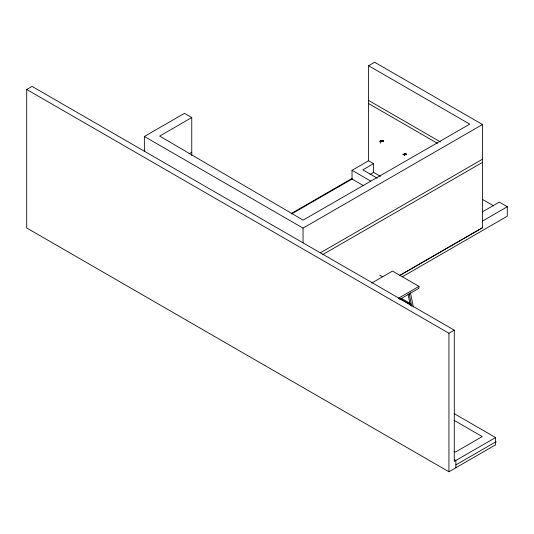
<?xml version="1.0" encoding="UTF-8"?>
<svg xmlns="http://www.w3.org/2000/svg" width="534" height="534" viewBox="0 0 534 534"><rect width="100%" height="100%" fill="white"/><g stroke="black" fill="none" stroke-linecap="round" stroke-linejoin="round"><path stroke-width="0.8" d="M380.034 141.623C380.909 139.588 383.652 140.816 379.848 141.356M403.337 154.379L402.91 154.646L403.07 154.339M380.335 141.17L381.476 140.629M404.485 153.892L403.09 154.807M381.009 141.57L381.636 141.924L381.556 141.417M381.009 141.183L381.636 141.543L381.556 141.036M405.126 154.186L405.62 153.759L405.947 154.613L405.126 154.186L405.62 153.759M405.62 154.807L406.114 154.379M382.09 140.916L382.584 140.489L382.918 141.336L382.09 140.916L382.584 140.489M382.591 141.53L383.085 141.103M379.968 141.089L380.368 141.036M382.584 140.949L382.918 140.676M382.257 141.343L382.584 141.15C384.453 141.991 382.09 138.994 382.424 141.043C384.1 142.445 381.964 138.9 382.758 141.296M26.7 89.472L32.047 86.381L454.28 330.159L454.28 461.389L495.579 437.546L495.579 444.829L448.934 471.756L26.7 227.985L26.7 89.472L448.934 333.243L454.28 330.159M144.367 151.362L144.367 136.49L184.457 113.342L191.759 117.56L191.759 155.387M191.759 117.56L159.659 136.097L303.125 220.128L469.746 124.142L368.58 65.735L368.58 160.754L352.033 170.313L352.033 179.05L291.484 214.001M188.956 153.879L191.759 152.263M368.58 65.735L374.628 62.244L482.482 124.509L482.536 227.691L399.372 275.704M380.488 176.367L373.58 172.375L373.58 163.638L362.833 169.845L377.178 178.129M291.484 213.393L352.033 178.443M369.995 174.444L373.58 172.375M144.367 136.49L303.045 228.105L482.482 124.509M320.34 252.822L482.482 159.212M322.503 254.698L482.536 162.369M482.295 211.931L499.317 202.106L507.3 206.718L507.3 216.183L402.222 276.852M371.751 283.067L392.503 271.085L418.976 286.378L418.976 288.287L399.659 299.44M507.3 206.718L482.536 221.076M400.039 275.264L482.536 227.691M398.224 298.359L418.976 286.378M455.856 464.907L495.946 441.765L496.313 441.978M405.947 153.952L405.286 153.952M405.286 154.613L405.62 154.419C407.562 155.194 404.932 152.263 405.506 154.406C407.168 155.541 404.912 152.21 405.78 154.566M380.255 142.838L380.382 143.025M404.478 154.62L403.991 154.92L404.465 155.274M404.492 154.072C405.62 153.098 403.163 154.159 404.418 153.852M404.418 154.68L404.919 154.927L404.412 155.214M380.128 142.778L380.301 142.805M368.58 100.439L440.33 141.857M368.58 103.563L437.459 143.326M482.736 199.576L493.549 205.817M368.58 160.754L373.58 163.638M352.033 170.313L370.716 181.099M352.033 179.05L363.227 185.512M379.654 275.137L382.377 276.705M401.401 298.393L410.472 303.632M400.613 299.08L410.179 304.607M454.414 413.783L495.579 437.546M454.12 420.351L482.242 436.585L455.395 452.084L453.953 451.25M454.407 459.647L455.856 460.482L455.856 467.757M382.417 140.722L382.584 141.15M405.453 153.992L405.62 154.419M410.466 292.799L413.369 307.083M409.137 293.56L411.721 306.262M408.089 294.354L410.352 305.475M448.934 333.243L448.934 471.756M303.045 228.105L303.045 242.977M403.991 154.54L404.919 154.593L404.004 154.493"/></g></svg>
